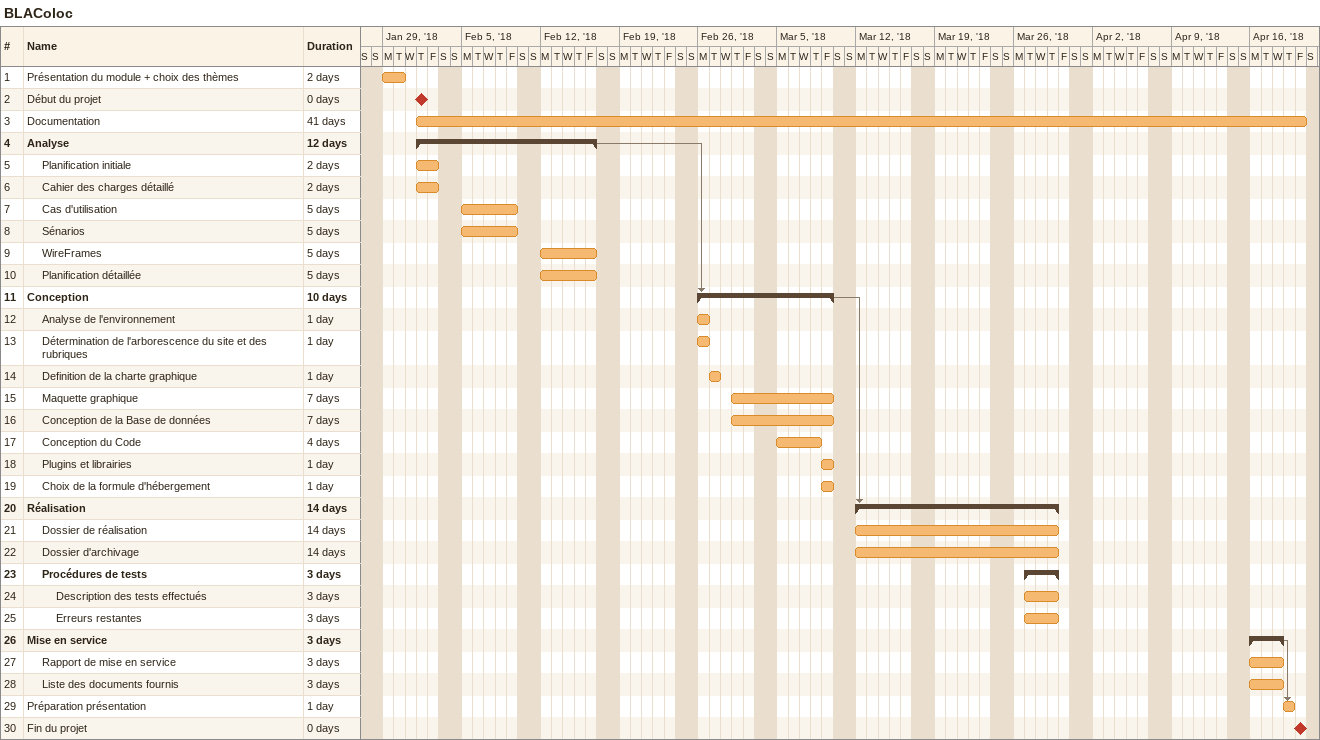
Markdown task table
BLAColoc

| ID | Level | Task | Duration | Start | Finish | Predecessors |
|---|---|---|---|---|---|---|
| 1 | 1 | Présentation du module + choix des thèmes | 2d | 2018-01-29 | 2018-01-30 |  |
| 2 | 1 | Début du projet | 0d | 2018-02-01 | 2018-02-01 |  |
| 3 | 1 | Documentation | 41d | 2018-02-01 | 2018-04-20 |  |
| 4 | 1 | **Analyse** | 12d | 2018-02-01 | 2018-02-16 |  |
| 5 | 2 | Planification initiale | 2d | 2018-02-01 | 2018-02-02 |  |
| 6 | 2 | Cahier des charges détaillé | 2d | 2018-02-01 | 2018-02-02 |  |
| 7 | 2 | Cas d'utilisation | 5d | 2018-02-05 | 2018-02-09 |  |
| 8 | 2 | Sénarios | 5d | 2018-02-05 | 2018-02-09 |  |
| 9 | 2 | WireFrames | 5d | 2018-02-12 | 2018-02-16 |  |
| 10 | 2 | Planification détaillée | 5d | 2018-02-12 | 2018-02-16 |  |
| 11 | 1 | **Conception** | 10d | 2018-02-26 | 2018-03-09 | 4 |
| 12 | 2 | Analyse de l'environnement | 1d | 2018-02-26 | 2018-02-26 |  |
| 13 | 2 | Détermination de l'arborescence du site et des rubriques | 1d | 2018-02-26 | 2018-02-26 |  |
| 14 | 2 | Definition de la charte graphique | 1d | 2018-02-27 | 2018-02-27 |  |
| 15 | 2 | Maquette graphique | 7d | 2018-03-01 | 2018-03-09 |  |
| 16 | 2 | Conception de la Base de données | 7d | 2018-03-01 | 2018-03-09 |  |
| 17 | 2 | Conception du Code | 4d | 2018-03-05 | 2018-03-08 |  |
| 18 | 2 | Plugins et librairies | 1d | 2018-03-09 | 2018-03-09 |  |
| 19 | 2 | Choix de la formule d'hébergement | 1d | 2018-03-09 | 2018-03-09 |  |
| 20 | 1 | **Réalisation** | 14d | 2018-03-12 | 2018-03-29 | 11 |
| 21 | 2 | Dossier de réalisation | 14d | 2018-03-12 | 2018-03-29 |  |
| 22 | 2 | Dossier d'archivage | 14d | 2018-03-12 | 2018-03-29 |  |
| 23 | 2 | **Procédures de tests** | 3d | 2018-03-27 | 2018-03-29 |  |
| 24 | 3 | Description des tests effectués | 3d | 2018-03-27 | 2018-03-29 |  |
| 25 | 3 | Erreurs restantes | 3d | 2018-03-27 | 2018-03-29 |  |
| 26 | 1 | **Mise en service** | 3d | 2018-04-16 | 2018-04-18 |  |
| 27 | 2 | Rapport de mise en service | 3d | 2018-04-16 | 2018-04-18 |  |
| 28 | 2 | Liste des documents fournis | 3d | 2018-04-16 | 2018-04-18 |  |
| 29 | 1 | Préparation présentation | 1d | 2018-04-19 | 2018-04-19 | 26 |
| 30 | 1 | Fin du projet | 0d | 2018-04-20 | 2018-04-20 |  |
